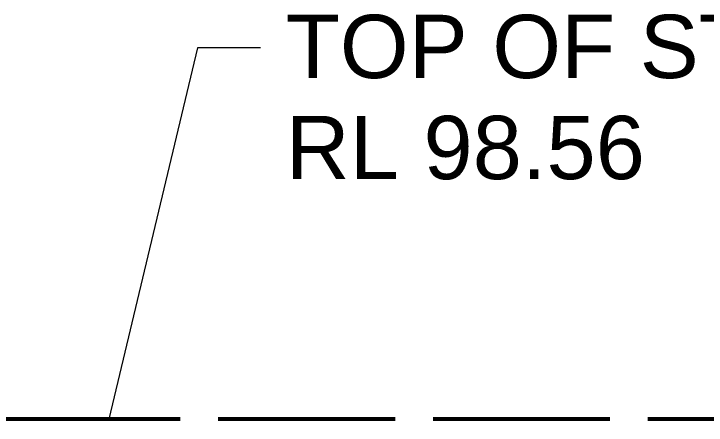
# Model space of a CAD drawing. Header units: millimetres. Extents: x 71 to 41929, y 71 to 131329.
# Drawn here: x 12455 to 14388, y 113659 to 114808 of the extents above; entities that cross this region are included whole.
import ezdxf

# ---------------------------------------------------------------- set-up
doc = ezdxf.new("R2010")
doc.units = ezdxf.units.MM
doc.linetypes.add('DASH_494_106', pattern=[599.722222, 493.888889, -105.833333])
for name, color, linetype in [('ANNOTATIONS', 7, 'Continuous'), ('GEOFAB', 5, 'Continuous'), ('LEADERS', 7, 'Continuous')]:
    doc.layers.add(name, color=color, linetype=linetype)
doc.styles.add('ARIAL', font='arial.ttf')

msp = doc.modelspace()

# ---------------------------------------------------------------- linework, layer by layer
at = {"layer": 'GEOFAB', "color": 5, "linetype": 'DASH_494_106', "lineweight": 53}
msp.add_lwpolyline([(8694.4, 112045.5), (23715, 112045.5), (23715, 113676), (8694.4, 113676)], close=True, dxfattribs=at)
at = {"layer": 'LEADERS', "lineweight": 18}
for p, q in [((12967.7, 114713.2), (12720.8, 113676)), ((13144.1, 114713.2), (12967.7, 114713.2))]:
    msp.add_line(p, q, dxfattribs=at)

# ---------------------------------------------------------------- texts
at = {"layer": 'ANNOTATIONS', "style": 'ARIAL'}
for s, height, p in [('TOP OF STORAGE', 176.812, (13214.7, 114628.5)), ('RL 98.56', 176.81, (13214.7, 114346.3))]:
    msp.add_text(s, height=height, dxfattribs=at).set_placement(p)

doc.saveas('drawing.dxf')
